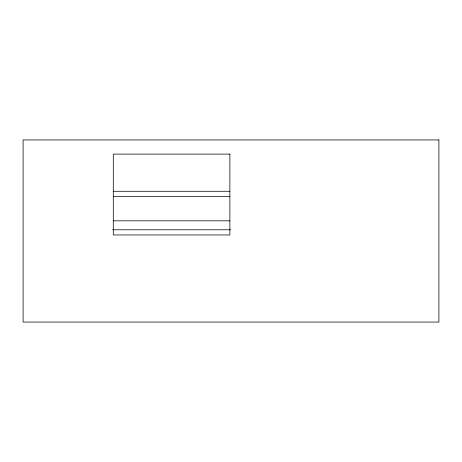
<?xml version="1.0" encoding="UTF-8"?>
<svg xmlns="http://www.w3.org/2000/svg" width="462" height="462" viewBox="0 0 462 462"><rect width="100%" height="100%" fill="white"/><g stroke="black" fill="none" stroke-linecap="round" stroke-linejoin="round"><path stroke-width="0.69" d="M113.282 191.285L229.874 191.285M113.282 196.639L229.874 196.639M113.282 220.824L229.874 220.824M112.612 229.776L230.544 229.776M438.9 139.946L23.1 139.946L23.1 322.054L438.9 322.054L438.9 139.946M229.874 154.112L113.282 154.112L113.282 234.956L229.874 234.956L229.874 154.112"/></g></svg>
